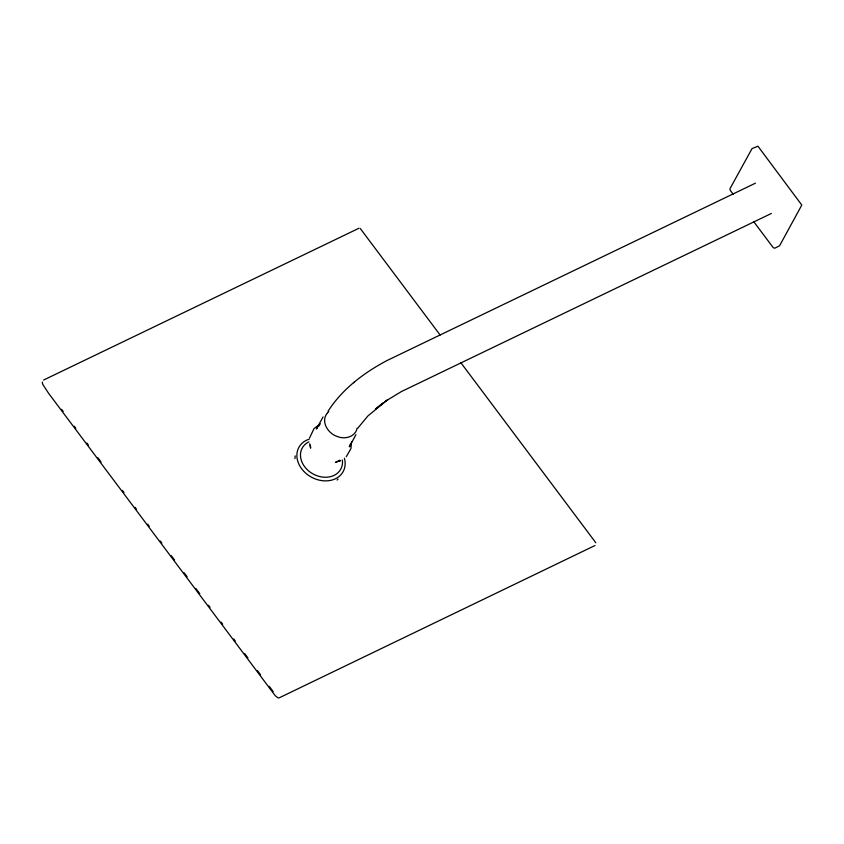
<?xml version="1.0" encoding="UTF-8"?>
<svg xmlns="http://www.w3.org/2000/svg" width="844" height="844" viewBox="0 0 844 844"><rect width="100%" height="100%" fill="white"/><g stroke="black" fill="none" stroke-linecap="round" stroke-linejoin="round"><path stroke-width="1.27" d="M42.284 382.037L42.654 384.199L48.625 393.357L275.302 695.772L277.971 697.84L279.121 697.872L594.999 545.519M309.516 438.047L314.042 428.552L320.425 423.857M357.065 428.309C355.451 436.886 344.753 439.618 337.537 436.601M350.397 444.113L349.332 446.845L355.925 434.744M323.073 416.925L316.416 428.984L317.481 427.349M328.031 411.271C342.179 389.105 363.996 372.7 386.995 360.546L755.422 183.19M357.624 428.351L367.973 415.881L387.069 400.172L375.422 409.066L383.25 402.894M327.018 413.433C320.488 421.989 328.348 433.795 337.357 436.527M346.24 456.752L350.935 448.575L351.558 441.823M327.377 413.011L328.78 411.672M318.104 426.589L319.559 425.239M353.678 382.722L354.522 381.994M339.678 460.17L335.406 462.428L340.586 460.592L339.446 461.003M386.214 400.773L401.501 391.51L771.374 213.469M43.571 380.053L358.974 228.239M733.204 194.278L730.071 190.09L730.06 188.56L752.025 148.607L757.944 146.202L801.8 205.071L779.613 245.709L774.929 248.168L773.326 247.788L753.608 221.497M360.293 228.534L440.125 335.026M460.666 362.445L595.822 542.755M61.601 409.34L63.184 411.45M74.24 426.199L75.812 428.298M86.869 443.047L88.451 445.157M97.925 457.796L101.08 462.006M122.391 490.448L123.973 492.548M135.029 507.297L136.601 509.407M147.658 524.145L149.24 526.255M160.286 541.004L161.869 543.103M171.343 555.742L174.497 559.962M183.971 572.601L187.136 576.811M195.819 588.395L199.764 593.659M208.447 605.254L210.029 607.353M221.075 622.102L222.658 624.212M233.714 638.95L235.286 641.06M244.76 653.699L247.925 657.909M257.399 670.547L260.553 674.767M269.236 686.351L273.182 691.616M309.642 443.807L310.634 448.143L310.36 445.242M344.415 458.25A25.236 20.108 28.8 0 1 328.981 480.669A25.236 20.108 28.8 0 1 298.998 464.4A25.236 20.108 28.8 0 1 309.221 439.154M338.075 479.139A25.236 20.108 28.8 0 1 337.062 480.014M294.978 458.587A25.236 20.108 28.8 0 1 295.221 455.887M342.369 459.991A21.986 17.513 28.8 0 1 313.187 474.033A21.986 17.513 28.8 0 1 308.904 441.834"/></g></svg>
